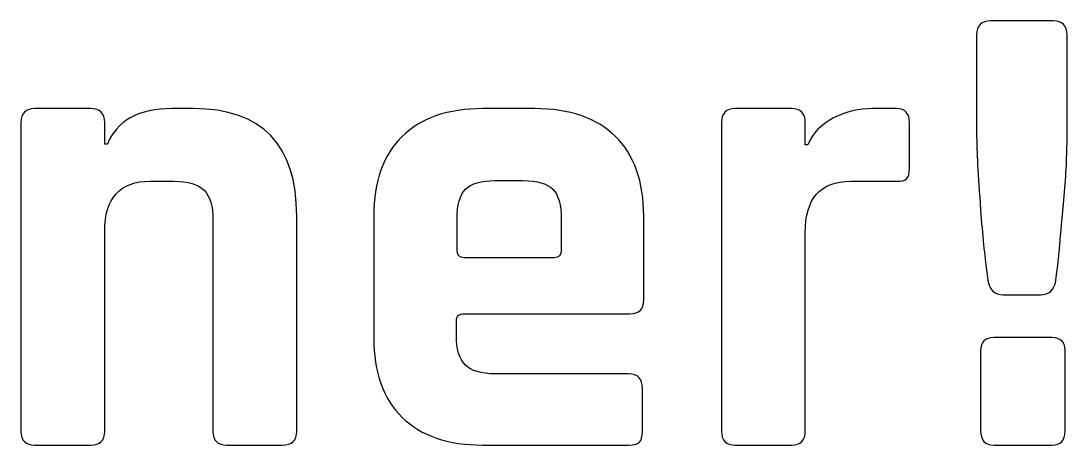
# Model space of a CAD drawing. Extents: x 5 to 177, y 88 to 167.
# Drawn here: x 146.8 to 157.99, y 162.14 to 166.67 of the extents above; entities that cross this region are included whole.
import ezdxf

# ---------------------------------------------------------------- set-up
doc = ezdxf.new("R2010")
doc.units = 0
doc.layers.add('Layer_1', color=7, linetype='CONTINUOUS')

msp = doc.modelspace()

# ---------------------------------------------------------------- linework, layer by layer
at = {"layer": 'Layer_1', "color": 7}
for points in [[(157.843251, 166.672311), (157.172973, 166.672311), (157.172973, 166.672311)], [(157.024697, 166.524035), (157.024697, 165.430424)], [(157.991528, 165.430424), (157.991528, 166.524035)], [(147.552613, 165.734145), (146.952891, 165.734145), (146.952891, 165.734145)], [(148.646224, 165.734145), (148.420226, 165.734145)], [(152.300782, 165.734145), (151.742953, 165.734145), (151.742953, 165.734145)], [(155.043629, 165.734145), (154.443907, 165.734145), (154.443907, 165.734145)], [(156.165903, 165.734145), (155.911242, 165.734145)], [(146.804614, 165.585869), (146.804614, 162.283536)], [(147.729002, 165.352702), (147.70034, 165.352702), (147.70034, 165.585869)], [(154.29563, 165.585869), (154.29563, 162.283536)], [(155.220018, 165.34609), (155.191353, 165.34609), (155.191353, 165.585869)], [(156.306464, 165.099145), (156.306464, 165.585869)], [(148.187613, 164.958034), (148.441723, 164.958034)], [(151.876895, 164.964647), (152.173452, 164.964647)], [(151.876895, 164.964647), (151.876895, 164.964647)], [(155.678629, 164.958034), (156.165903, 164.958034)], [(149.753616, 162.283536), (149.753616, 164.583757)], [(150.578786, 164.583757), (150.578786, 163.285645)], [(153.464395, 163.688034), (153.464395, 164.583757)], [(148.857891, 164.541314), (148.857891, 162.283536)], [(151.467896, 164.217201), (151.467896, 164.555645)], [(152.582451, 164.555645), (152.582451, 164.217201)], [(147.70034, 162.283536), (147.70034, 164.421702)], [(155.191353, 162.283536), (155.191353, 164.407368)], [(152.505283, 164.13948), (151.545064, 164.13948)], [(157.306919, 163.744256), (157.709306, 163.744256)], [(151.460731, 163.306591), (151.460731, 163.462034)], [(151.545064, 163.539758), (153.316672, 163.539758)], [(157.82947, 163.285645), (157.208251, 163.285645), (157.208251, 163.285645)], [(157.06714, 163.144534), (157.06714, 162.290701)], [(157.970031, 162.283536), (157.970031, 163.151702)], [(153.302341, 162.897589), (151.876895, 162.897589)], [(153.450064, 162.276923), (153.450064, 162.742147)], [(146.952891, 162.135812), (147.552613, 162.135812)], [(149.005617, 162.135812), (149.598724, 162.135812)], [(151.742953, 162.135812), (153.302341, 162.135812)], [(154.443907, 162.135812), (155.043629, 162.135812)], [(157.208251, 162.135812), (157.82947, 162.135812)]]:
    msp.add_lwpolyline(points, dxfattribs=at)
for points in [[(157.172973, 166.672311), (157.074195, 166.672311), (157.024697, 166.622812), (157.024697, 166.524035)], [(157.991528, 166.524035), (157.991528, 166.622812), (157.941676, 166.672311), (157.843251, 166.672311)], [(146.952891, 165.734145), (146.854466, 165.734145), (146.804614, 165.684647), (146.804614, 165.585869)], [(147.70034, 165.585869), (147.70034, 165.684644), (147.651391, 165.734145), (147.552613, 165.734145)], [(148.420226, 165.734145), (148.062863, 165.734145), (147.832366, 165.606702), (147.729002, 165.352702)], [(149.753616, 164.583757), (149.753616, 165.350343), (149.384235, 165.734145), (148.646224, 165.734145)], [(151.742953, 165.734145), (151.371125, 165.734145), (151.084094, 165.635145), (150.881952, 165.437589)], [(153.16123, 165.437589), (152.959088, 165.635145), (152.671904, 165.734145), (152.300782, 165.734145)], [(154.443907, 165.734145), (154.345482, 165.734145), (154.29563, 165.684647), (154.29563, 165.585869)], [(155.191353, 165.585869), (155.191353, 165.684644), (155.142407, 165.734145), (155.043629, 165.734145)], [(155.911242, 165.734145), (155.765545, 165.734145), (155.626661, 165.700541), (155.495075, 165.634925)], [(156.306464, 165.585869), (156.306464, 165.684644), (156.259742, 165.734145), (156.165903, 165.734145)], [(155.495075, 165.634925), (155.363489, 165.568955), (155.271524, 165.47309), (155.220018, 165.34609)], [(150.881952, 165.437589), (150.67981, 165.240034), (150.578786, 164.955232), (150.578786, 164.583757)], [(153.464395, 164.583757), (153.464395, 164.955232), (153.363371, 165.240034), (153.16123, 165.437589)], [(157.024697, 165.430424), (157.024697, 165.293899), (157.038918, 165.032733), (157.06714, 164.647147)], [(157.960108, 164.799284), (157.980922, 165.032118), (157.991528, 165.242393), (157.991528, 165.430424)], [(156.274493, 164.982286), (156.29566, 165.003452), (156.306464, 165.042701), (156.306464, 165.099145)], [(147.70034, 164.421702), (147.70034, 164.779066), (147.863058, 164.958034), (148.187613, 164.958034)], [(148.441723, 164.958034), (148.592007, 164.958034), (148.699228, 164.926174), (148.763081, 164.862674)], [(151.559395, 164.873145), (151.620779, 164.934175), (151.726612, 164.964647), (151.876895, 164.964647)], [(152.173452, 164.964647), (152.324088, 164.964647), (152.429568, 164.934175), (152.490952, 164.873145)], [(155.191353, 164.407368), (155.191353, 164.774257), (155.354074, 164.958034), (155.678629, 164.958034)], [(156.165903, 164.958034), (156.217408, 164.953095), (156.25368, 164.961119), (156.274493, 164.982286)], [(148.763081, 164.862674), (148.826228, 164.799171), (148.857891, 164.69195), (148.857891, 164.541314)], [(151.467896, 164.555645), (151.467896, 164.705928), (151.498365, 164.811761), (151.559395, 164.873145)], [(152.490952, 164.873145), (152.551982, 164.811761), (152.582451, 164.705928), (152.582451, 164.555645)], [(157.913807, 164.280591), (157.923332, 164.39348), (157.938589, 164.566451), (157.960108, 164.799284)], [(157.06714, 164.647147), (157.076665, 164.515561), (157.086918, 164.39348), (157.09856, 164.280591)], [(157.09856, 164.280591), (157.110201, 164.167699), (157.121358, 164.07609), (157.13053, 164.005534)], [(157.885694, 164.005534), (157.894867, 164.07609), (157.904282, 164.167702), (157.913807, 164.280591)], [(151.545064, 164.13948), (151.493559, 164.139477), (151.467896, 164.165343), (151.467896, 164.217201)], [(152.582451, 164.217201), (152.582451, 164.165343), (152.556789, 164.13948), (152.505283, 164.13948)], [(157.13053, 164.005534), (157.139702, 163.934979), (157.144311, 163.897122), (157.144311, 163.892535)], [(157.871914, 163.892535), (157.871914, 163.897122), (157.875817, 163.934979), (157.885694, 164.005534)], [(157.144311, 163.892535), (157.163361, 163.793758), (157.217666, 163.744256), (157.306919, 163.744256)], [(157.709306, 163.744256), (157.798558, 163.744256), (157.852864, 163.793758), (157.871914, 163.892535)], [(153.316672, 163.539758), (153.41545, 163.539755), (153.464395, 163.589257), (153.464395, 163.688034)], [(151.460731, 163.462034), (151.460728, 163.513892), (151.488973, 163.539758), (151.545064, 163.539758)], [(150.578786, 163.285645), (150.578786, 162.913817), (150.67981, 162.629368), (150.881952, 162.431812)], [(151.556091, 162.992952), (151.492943, 163.056449), (151.460731, 163.160894), (151.460731, 163.306591)], [(157.208251, 163.285645), (157.114059, 163.285645), (157.06714, 163.238725), (157.06714, 163.144534)], [(157.970031, 163.151702), (157.970031, 163.240952), (157.923309, 163.285645), (157.82947, 163.285645)], [(151.876895, 162.897589), (151.726612, 162.897589), (151.619591, 162.929452), (151.556091, 162.992952)], [(153.450064, 162.742147), (153.450064, 162.845511), (153.401471, 162.897589), (153.302341, 162.897589)], [(150.881952, 162.431812), (151.084094, 162.234257), (151.371125, 162.135812), (151.742953, 162.135812)], [(146.804614, 162.283536), (146.804614, 162.184758), (146.854466, 162.135812), (146.952891, 162.135812)], [(147.552613, 162.135812), (147.651391, 162.135812), (147.70034, 162.184758), (147.70034, 162.283536)], [(148.857891, 162.283536), (148.857891, 162.184758), (148.90684, 162.135812), (149.005617, 162.135812)], [(149.598724, 162.135812), (149.702441, 162.135812), (149.753616, 162.184758), (149.753616, 162.283536)], [(153.418647, 162.167229), (153.439461, 162.188396), (153.450064, 162.225065), (153.450064, 162.276923)], [(154.29563, 162.283536), (154.29563, 162.184758), (154.345482, 162.135812), (154.443907, 162.135812)], [(155.043629, 162.135812), (155.142407, 162.135812), (155.191353, 162.184758), (155.191353, 162.283536)], [(157.06714, 162.290701), (157.06714, 162.187337), (157.114059, 162.135812), (157.208251, 162.135812)], [(157.82947, 162.135812), (157.923309, 162.135812), (157.970031, 162.184758), (157.970031, 162.283536)], [(153.302341, 162.135812), (153.359138, 162.135812), (153.397128, 162.146062), (153.418647, 162.167229)]]:
    msp.add_open_spline(points, degree=3, dxfattribs=at)

doc.saveas('drawing.dxf')
